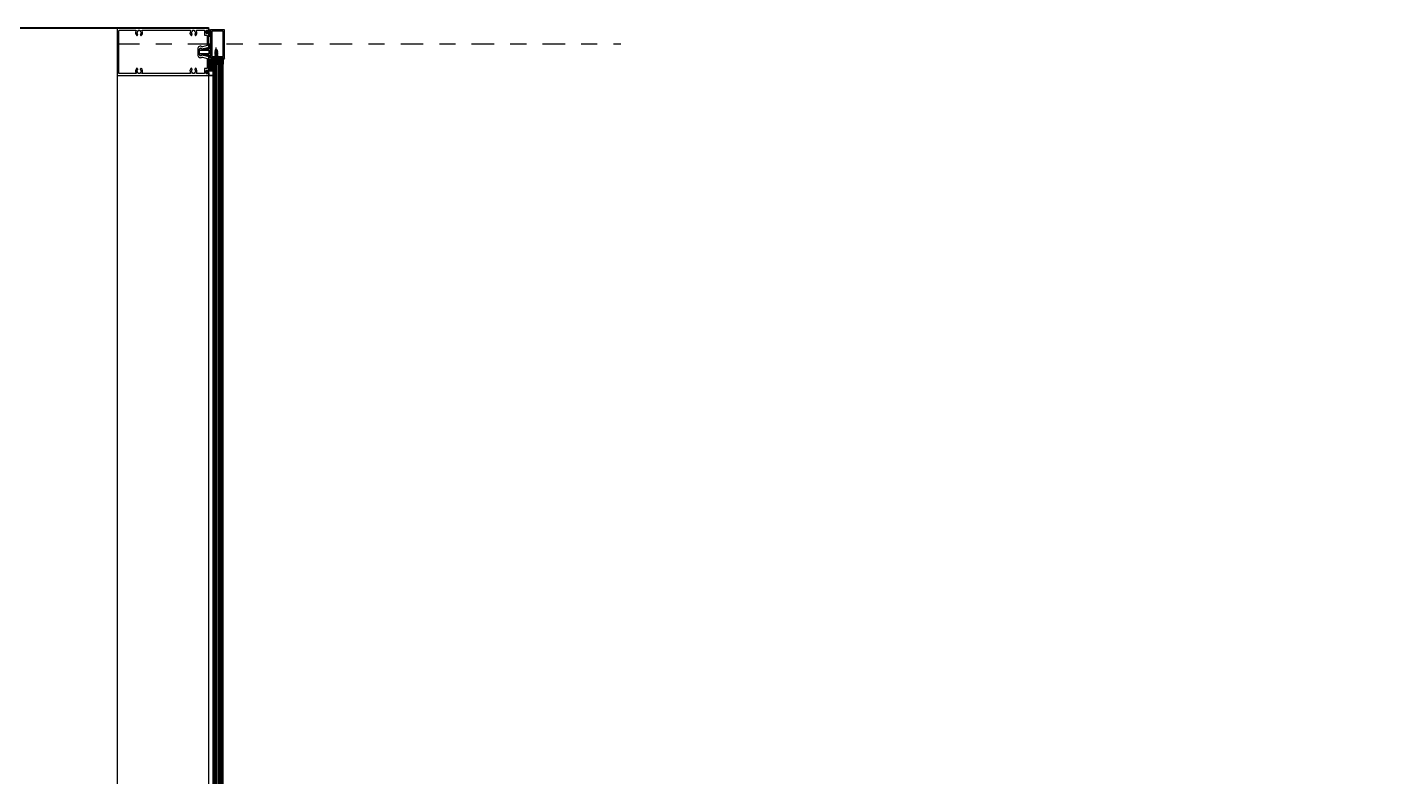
# Model space of a CAD drawing. Header units: millimetres. Extents: x -101 to 3415, y -52 to 1366.
# Drawn here: x 303.72 to 312.21, y 148.06 to 152.71 of the extents above; entities that cross this region are included whole.
import ezdxf

# ---------------------------------------------------------------- set-up
doc = ezdxf.new("R2010")
doc.units = ezdxf.units.MM
doc.linetypes.add('CENTER3', pattern=[0.28, 0.14, -0.05, 0.04, -0.05])
doc.linetypes.add('HIDDEN8', pattern=[0.046875, 0.03125, -0.015625])
doc.layers.add('00_ARQ', color=8, linetype='Continuous')

msp = doc.modelspace()

# ---------------------------------------------------------------- hatches: boundary and pattern name
at = {"layer": '00_ARQ'}
h = msp.add_hatch(dxfattribs=at)
h.set_pattern_fill('DOTS', color=9, scale=0.000411563, style=0)
h.set_pattern_definition([(180, (330.5420915, 150.67580095), (-0.00032667786, 0.000653355721), [0, -0.000653355721])])
edge = h.paths.add_edge_path()
edge.add_ellipse((304.838, 152.6733), major_axis=(0.00411, 0.00411), ratio=1, start_angle=135, end_angle=225)
edge.add_line((304.838, 152.6675), (304.8392, 152.6675))
edge.add_ellipse((304.8392, 152.6779), major_axis=(0.00739, 0.00739), ratio=1, start_angle=225, end_angle=270.18969)
edge.add_ellipse((304.8478, 152.6693), major_axis=(0.00123, 0.00123), ratio=1, start_angle=-44.99866, end_angle=90.18969, ccw=False)
edge.add_line((304.8496, 152.6693), (304.8496, 152.6874))
edge.add_ellipse((304.8478, 152.6874), major_axis=(-0.00123, 0.00123), ratio=1, start_angle=89.81031, end_angle=225.00134, ccw=False)
edge.add_ellipse((304.8392, 152.6789), major_axis=(-0.00739, 0.00739), ratio=1, start_angle=269.81031, end_angle=315)
edge.add_line((304.8392, 152.6893), (304.838, 152.6893))
edge.add_ellipse((304.838, 152.6835), major_axis=(-0.00411, 0.00411), ratio=1, start_angle=-45, end_angle=45)
edge.add_line((304.8322, 152.6835), (304.8322, 152.6733))
edge = h.paths.add_edge_path()
edge.add_line((304.8496, 152.6494), (304.8605, 152.6494))
edge.add_line((304.8605, 152.6494), (304.8605, 152.6918))
edge.add_ellipse((304.8571, 152.6987), major_axis=(-0.00547, 0.00547), ratio=1, start_angle=57.88703, end_angle=160.53346, ccw=False)
edge.add_line((304.8496, 152.697), (304.8496, 152.6494))
h = msp.add_hatch(dxfattribs=at)
h.set_pattern_fill('DOTS', color=9, scale=0.000411563, angle=270, style=0)
h.set_pattern_definition([(270, (301.18052906, 157.22352406), (-0.00065335572, -0.00032667786), [0, -0.00065335572])])
edge = h.paths.add_edge_path()
edge.add_ellipse((304.8687, 152.2558), major_axis=(0.1582, 0.1582), ratio=1, start_angle=402.86089, end_angle=409.89564, ccw=False)
edge.add_line((304.877, 152.4793), (304.877, 152.438))
edge.add_ellipse((304.8624, 152.3582), major_axis=(-0.0573, 0.0573), ratio=1, start_angle=-55.37464, end_angle=-35.88046)
edge.add_line((304.8496, 152.4383), (304.8496, 152.4787))
h = msp.add_hatch(dxfattribs=at)
h.set_pattern_fill('HONEY', color=9, scale=0.001372, angle=90, style=0)
h.set_pattern_definition([(90, (325.9812802, 156.3967682), (0.0037721501, 0.0065335572), [0.0043557048, -0.0087114096]), (330, (325.9812802, 156.3967682), (0.00377215146, -0.0065335564), [0.0043557048, -0.0087114096]), (30, (325.9812802, 156.3967682), (0.0075443016, 8e-10), [-0.0087114096, 0.0043557048])])
edge = h.paths.add_edge_path()
edge.add_line((304.8641, 152.5086), (304.8969, 152.5084))
edge.add_arc((304.8969, 152.4939), 0.0145, -90, 90, ccw=False)
edge.add_line((304.8969, 152.4793), (304.8641, 152.4796))
edge.add_arc((304.8641, 152.4941), 0.0145, 90, 270, ccw=False)
h = msp.add_hatch(dxfattribs=at)
h.set_pattern_fill('SELLADOR', color=9, scale=0.116152, angle=-90, style=0)
h.set_pattern_definition([(270, (325.9469113, 156.3967706), (-0.00117088314, -0.00058544157), [0, -0.00117088314])])
edge = h.paths.add_edge_path()
edge.add_arc((304.9438, 152.5056), 0.0121, 81.45931, 114.74745, ccw=False)
edge.add_arc((304.9862, 152.4906), 0.0487, 146.46969, 193.42814)
edge.add_line((304.9388, 152.4793), (304.9114, 152.4793))
edge.add_line((304.9114, 152.4793), (304.8969, 152.4793))
edge.add_arc((304.8969, 152.4939), 0.0145, 270, 449.98123)
edge.add_line((304.8969, 152.5084), (304.9387, 152.5084))

# ---------------------------------------------------------------- linework, layer by layer
at = {"layer": '00_ARQ', "color": 9}
for p, q in [((304.8605, 152.6494), (304.8496, 152.6494)), ((304.8919, 152.5084), (304.8982, 152.5084)), ((304.9041, 152.4793), (304.9111, 152.4793))]:
    msp.add_line(p, q, dxfattribs=at)
for points in [[(304.8496, 143.4066), (304.8496, 143.4306, 0.414214), (304.8478, 143.4324), (304.8046, 143.4324, 0.299044), (304.803, 143.4313, -0.814098), (304.7915, 143.4337, -0.414214), (304.7975, 143.4397), (304.8478, 143.4397, 0.414214), (304.8496, 143.4414), (304.8496, 143.4597, 0.414214), (304.8478, 143.4615), (304.7975, 143.4615, -0.999975), (304.7975, 143.4734, -0.299206), (304.803, 143.4698, 0.299044), (304.8046, 143.4688), (304.8478, 143.4688, 0.414214), (304.8496, 143.4705), (304.8496, 143.4946, -0.414214), (304.8513, 143.4963, 0), (304.9638, 143.4963, -0.414214), (304.9655, 143.4946)], [(304.9387, 152.5175), (304.8925, 152.5175), (304.8605, 152.5175, -0.414214), (304.8587, 152.5193), (304.8587, 152.5998), (304.8513, 152.5998, 0.414214), (304.8496, 152.5981), (304.8496, 152.5741, -0.414214), (304.8478, 152.5723), (304.8046, 152.5723, -0.299044), (304.803, 152.5734, 0.814098), (304.7915, 152.571, 0.414214), (304.7975, 152.565), (304.8478, 152.565, -0.414214), (304.8496, 152.5633), (304.8496, 152.545, -0.414214), (304.8478, 152.5432), (304.7975, 152.5432, 0.999975), (304.7975, 152.5312, 0.299206), (304.803, 152.5349, -0.299044), (304.8046, 152.5359), (304.8478, 152.5359, -0.414214), (304.8496, 152.5342), (304.8496, 152.5101, 0.414214), (304.8513, 152.5084), (304.9387, 152.5084), (304.9387, 152.5175)], [(304.8879, 152.5602), (304.8885, 152.5613, -0.57735)], [(304.8906, 152.5648), (304.8944, 152.5714, -0.57735), (304.8957, 152.5714), (304.8985, 152.5666)], [(304.2796, 152.4793), (304.2796, 146.4686), (304.523, 146.4686), (304.5367, 146.4823), (304.5367, 146.6035, -0.414214), (304.5596, 146.6264), (304.6239, 146.6264, -0.414214), (304.6468, 146.6035), (304.6468, 146.4823), (304.6605, 146.4686), (304.8117, 146.4686), (304.8117, 146.5454, -0.414214), (304.8232, 146.5569), (304.8496, 146.5569), (304.8496, 152.4793)], [(304.9387, 152.5165, -0.146277), (304.9456, 152.5175, 0.207811), (304.9388, 152.4793), (304.9114, 152.4793), (304.8969, 152.4793, 0.999836), (304.8969, 152.5084), (304.9387, 152.5084)]]:
    msp.add_lwpolyline(points, format="xyb", dxfattribs=at)
for points in [[(303.2317, 152.7066), (304.8473, 152.7066), (304.8473, 152.6993), (303.2352, 152.6993, 0.228798), (303.2317, 152.6976), (303.1194, 152.4936, -0.228798), (303.1158, 152.4918), (303.049, 152.4918), (303.049, 152.4991), (303.1123, 152.4991, 0.228798), (303.1159, 152.5009), (303.2281, 152.7049, -0.228798)], [(304.8496, 152.6874), (304.8496, 152.697, 0.414214), (304.8473, 152.6993), (304.2813, 152.6993, 0.414214), (304.2796, 152.6976), (304.2796, 152.4107, 0.414214), (304.2813, 152.4089), (304.8473, 152.4089, 0.414214), (304.8496, 152.4112), (304.8496, 152.4208, 0.669376), (304.8466, 152.422, -0.199773), (304.8392, 152.4189), (304.838, 152.4189, -0.414214), (304.8322, 152.4247), (304.8322, 152.4349, -0.414214), (304.838, 152.4407), (304.8392, 152.4407, -0.199773), (304.8466, 152.4377, 0.669376), (304.8496, 152.4389), (304.8496, 152.5249, 0.414214), (304.8478, 152.5267), (304.8405, 152.5267), (304.8061, 152.5343, 0.356258), (304.8046, 152.5336, -0.808797), (304.7914, 152.5364), (304.7914, 152.5719, -0.808797), (304.8046, 152.5747, 0.356258), (304.8061, 152.5739), (304.8405, 152.5815), (304.8478, 152.5815, 0.414214), (304.8496, 152.5833), (304.8496, 152.6693, 0.669376), (304.8466, 152.6706, -0.199773), (304.8392, 152.6675), (304.838, 152.6675, -0.414214), (304.8322, 152.6733), (304.8322, 152.6835, -0.414214), (304.838, 152.6893), (304.8392, 152.6893, -0.199773), (304.8466, 152.6862, 0.669376), (304.8496, 152.6874)], [(304.8085, 152.5865, 0.606882), (304.7805, 152.5719), (304.7805, 152.5364, 0.608426), (304.8086, 152.5218, -0.222929), (304.8097, 152.522), (304.838, 152.5144, -0.339454), (304.8386, 152.5136), (304.8386, 152.4521, -0.414214), (304.8372, 152.4507), (304.8235, 152.4507, 0.414214), (304.8222, 152.4494), (304.8222, 152.4212, -0.414214), (304.8208, 152.4199), (304.7743, 152.4199, -0.597055), (304.7723, 152.4236, 0.38562), (304.7678, 152.4526, 0.433937), (304.7658, 152.4524), (304.7618, 152.4466, 0.384737), (304.762, 152.4448, -0.496289), (304.7607, 152.4255, 0.251974), (304.7601, 152.4244), (304.7601, 152.4212, -0.414214), (304.7587, 152.4199), (304.7493, 152.4199, -0.414214), (304.7479, 152.4212), (304.7479, 152.4244, 0.251973), (304.7473, 152.4255, -0.496295), (304.746, 152.4448, 0.384687), (304.7463, 152.4466), (304.7422, 152.4524, 0.434031), (304.7402, 152.4526, 0.385613), (304.7357, 152.4236, -0.597063), (304.7337, 152.4199), (304.4366, 152.4199, -0.597023), (304.4346, 152.4236, 0.38562), (304.4301, 152.4526, 0.433937), (304.4281, 152.4524), (304.4241, 152.4466, 0.384737), (304.4243, 152.4448, -0.496289), (304.423, 152.4255, 0.251974), (304.4224, 152.4244), (304.4224, 152.4212, -0.414214), (304.421, 152.4199), (304.4116, 152.4199, -0.414214), (304.4103, 152.4212), (304.4103, 152.4244, 0.251973), (304.4096, 152.4255, -0.496295), (304.4084, 152.4448, 0.384687), (304.4086, 152.4466), (304.4046, 152.4524, 0.434031), (304.4026, 152.4526, 0.385613), (304.3981, 152.4236, -0.597036), (304.396, 152.4199), (304.2942, 152.4199, -0.414214), (304.2906, 152.4235), (304.2906, 152.6847, -0.414214), (304.2942, 152.6883), (304.396, 152.6883, -0.597049), (304.3981, 152.6846, 0.385613), (304.4026, 152.6556, 0.434031), (304.4046, 152.6559), (304.4086, 152.6616, 0.384687), (304.4084, 152.6634, -0.496295), (304.4096, 152.6827, 0.251973), (304.4103, 152.6838), (304.4103, 152.687, -0.414214), (304.4116, 152.6883), (304.421, 152.6883, -0.414214), (304.4224, 152.687), (304.4224, 152.6838, 0.251974), (304.423, 152.6827, -0.496289), (304.4243, 152.6634, 0.384737), (304.4241, 152.6616), (304.4281, 152.6559, 0.433937), (304.4301, 152.6556, 0.38562), (304.4346, 152.6846, -0.597036), (304.4366, 152.6883), (304.7337, 152.6883, -0.597066), (304.7357, 152.6846, 0.385613), (304.7402, 152.6556, 0.434031), (304.7422, 152.6559), (304.7463, 152.6616, 0.384687), (304.746, 152.6634, -0.496295), (304.7473, 152.6827, 0.251973), (304.7479, 152.6838), (304.7479, 152.687, -0.414214), (304.7493, 152.6883), (304.7587, 152.6883, -0.414214), (304.7601, 152.687), (304.7601, 152.6838, 0.251974), (304.7607, 152.6827, -0.496289), (304.762, 152.6634, 0.384737), (304.7618, 152.6616), (304.7658, 152.6559, 0.433937), (304.7678, 152.6556, 0.38562), (304.7723, 152.6846, -0.597055), (304.7743, 152.6883), (304.8208, 152.6883, -0.414214), (304.8222, 152.687), (304.8222, 152.6589, 0.414214), (304.8235, 152.6575), (304.8372, 152.6575, -0.414214), (304.8386, 152.6561), (304.8386, 152.5946, -0.339454), (304.838, 152.5938), (304.8097, 152.5863, -0.221837), (304.8085, 152.5865)], [(304.8641, 152.5086), (304.8969, 152.5084, -1), (304.8969, 152.4793), (304.8641, 152.4796, -1)], [(304.8486, 152.4089), (304.8496, 152.417), (304.8496, 152.4226, 0.357068), (304.8482, 152.4243), (304.8381, 152.4263, 0.554492), (304.8374, 152.4256), (304.8387, 152.4207, -1), (304.8353, 152.4198), (304.8327, 152.4298), (304.8353, 152.4398, -1), (304.8387, 152.439), (304.8374, 152.434, 0.554492), (304.8381, 152.4333), (304.8482, 152.4353, 0.357068), (304.8496, 152.4371), (304.8496, 152.438), (304.8786, 152.438), (304.8786, 152.4298), (304.8786, 152.4298), (304.8786, 152.417), (304.8786, 152.417), (304.8786, 152.4089)], [(304.8482, 152.4353), (304.8381, 152.4333, -0.554492), (304.8374, 152.434), (304.8387, 152.439, 1), (304.8353, 152.4398), (304.8327, 152.4298), (304.8353, 152.4198, 1), (304.8387, 152.4207), (304.8374, 152.4256, -0.554492), (304.8381, 152.4263), (304.8482, 152.4243, -0.357068), (304.8496, 152.4226), (304.8496, 152.417), (304.8486, 152.4089), (304.8804, 152.4089), (304.8786, 152.417), (304.8786, 152.4298), (304.8804, 152.438), (304.8496, 152.438), (304.8496, 152.4371, -0.357068)]]:
    msp.add_lwpolyline(points, format="xyb", close=True, dxfattribs=at)
for points in [[(304.9456, 152.6918), (304.8587, 152.6918), (304.8587, 152.5175), (304.9456, 152.5175)], [(304.9374, 152.6835), (304.867, 152.6835), (304.867, 152.5258), (304.9374, 152.5258)], [(304.9013, 152.5618), (304.8879, 152.5589), (304.8855, 152.5575), (304.8855, 152.5571), (304.8879, 152.5558), (304.9022, 152.5589), (304.9046, 152.5602), (304.9046, 152.5606)], [(304.8985, 152.5666), (304.8906, 152.5648), (304.8861, 152.563), (304.8861, 152.5627), (304.8885, 152.5613), (304.9001, 152.5638), (304.9025, 152.5652), (304.9025, 152.5655)], [(304.9022, 152.5561), (304.8879, 152.553), (304.8855, 152.5516), (304.8855, 152.5513), (304.8879, 152.5499), (304.9022, 152.553), (304.9046, 152.5544), (304.9046, 152.5547)], [(304.9022, 152.5507), (304.8879, 152.5476), (304.8855, 152.5462), (304.8855, 152.5459), (304.8879, 152.5445), (304.9022, 152.5476), (304.9046, 152.549), (304.9046, 152.5493)], [(304.9022, 152.5453), (304.8879, 152.5422), (304.8855, 152.5408), (304.8855, 152.5405), (304.8879, 152.5391), (304.9022, 152.5422), (304.9046, 152.5436), (304.9046, 152.5439)]]:
    msp.add_lwpolyline(points, close=True, dxfattribs=at)
at = {"layer": '00_ARQ', "color": 9, "linetype": 'CENTER3'}
msp.add_lwpolyline([(304.2796, 152.6046), (307.4059, 152.6046)], dxfattribs=at)
at = {"layer": '00_ARQ', "color": 9}
for points in [[(304.9046, 152.5606), (304.8855, 152.5575)], [(304.9046, 152.5602), (304.8855, 152.5571)], [(304.9025, 152.5655), (304.8861, 152.563)], [(304.9025, 152.5652), (304.8861, 152.5627)], [(304.8879, 152.5589), (304.8879, 152.5602)], [(304.8879, 152.5602), (304.8943, 152.5602)], [(304.9001, 152.5638), (304.9013, 152.5618)], [(304.877, 146.5068), (304.877, 152.4793), (304.9045, 152.4793), (304.9045, 146.5068)], [(304.8839, 146.5068), (304.8839, 152.4793)], [(304.9046, 152.5547), (304.8855, 152.5516)], [(304.9046, 152.5544), (304.8855, 152.5513)], [(304.9046, 152.5493), (304.8855, 152.5462)], [(304.9046, 152.549), (304.8855, 152.5459)], [(304.9046, 152.5439), (304.8855, 152.5408)], [(304.9046, 152.5436), (304.8855, 152.5405)], [(304.8879, 152.553), (304.8879, 152.5558)], [(304.8879, 152.5476), (304.8879, 152.5499)], [(304.8879, 152.5422), (304.8879, 152.5445)], [(304.8907, 146.5068), (304.8907, 152.4793)], [(304.8976, 146.5068), (304.8976, 152.4793)], [(304.9022, 152.5589), (304.9022, 152.5561)], [(304.9022, 152.553), (304.9022, 152.5507)], [(304.9022, 152.5476), (304.9022, 152.5453)], [(304.9022, 152.5422), (304.9022, 152.5399)], [(304.9388, 146.5068), (304.9388, 152.4793), (304.9114, 152.4793), (304.9114, 146.5068)], [(304.9183, 146.5068), (304.9183, 152.4793)], [(304.9251, 146.5068), (304.9251, 152.4793)], [(304.932, 146.5068), (304.932, 152.4793)]]:
    msp.add_lwpolyline(points, dxfattribs=at)
at = {"layer": '00_ARQ', "color": 9, "linetype": 'HIDDEN8'}
for points in [[(304.895, 152.4975), (304.895, 152.5827)], [(304.8816, 152.5084), (304.882, 152.509), (304.895, 152.5143), (304.908, 152.509), (304.9084, 152.5084)], [(304.9046, 152.5385), (304.8855, 152.5354)], [(304.9046, 152.5381), (304.8855, 152.535)], [(304.9046, 152.5331), (304.8855, 152.53)], [(304.9046, 152.5327), (304.8855, 152.5296)], [(304.9046, 152.5277), (304.8855, 152.5246)], [(304.9046, 152.5273), (304.8855, 152.5242)], [(304.9046, 152.5223), (304.8855, 152.5191)], [(304.9046, 152.5219), (304.8855, 152.5188)], [(304.8879, 152.5368), (304.8879, 152.5391)], [(304.8879, 152.5314), (304.8879, 152.5337)], [(304.8879, 152.5314), (304.8879, 152.5337)], [(304.8879, 152.5259), (304.8879, 152.5282)], [(304.8879, 152.5205), (304.8879, 152.5228)], [(304.9022, 152.5205), (304.9022, 152.5165), (304.8879, 152.5165), (304.8879, 152.5174)], [(304.9022, 152.5368), (304.9022, 152.5345)], [(304.9022, 152.5368), (304.9022, 152.5345)], [(304.9022, 152.5314), (304.9022, 152.529)], [(304.9022, 152.5259), (304.9022, 152.5236)]]:
    msp.add_lwpolyline(points, dxfattribs=at)
for points in [[(304.9075, 152.5165), (304.8826, 152.5165), (304.8757, 152.509), (304.8757, 152.5084), (304.8919, 152.5084), (304.8919, 152.5121), (304.8982, 152.5121), (304.8982, 152.5084), (304.9143, 152.5084), (304.9143, 152.509)], [(304.9022, 152.5399), (304.8879, 152.5368), (304.8855, 152.5354), (304.8855, 152.535), (304.8879, 152.5337), (304.9022, 152.5368), (304.9046, 152.5381), (304.9046, 152.5385)], [(304.9022, 152.5345), (304.8879, 152.5314), (304.8855, 152.53), (304.8855, 152.5296), (304.8879, 152.5282), (304.9022, 152.5314), (304.9046, 152.5327), (304.9046, 152.5331)], [(304.9022, 152.529), (304.8879, 152.5259), (304.8855, 152.5246), (304.8855, 152.5242), (304.8879, 152.5228), (304.9022, 152.5259), (304.9046, 152.5273), (304.9046, 152.5277)], [(304.9022, 152.5236), (304.8879, 152.5205), (304.8855, 152.5191), (304.8855, 152.5188), (304.8879, 152.5174), (304.9022, 152.5205), (304.9046, 152.5219), (304.9046, 152.5223)]]:
    msp.add_lwpolyline(points, close=True, dxfattribs=at)
at = {"layer": '00_ARQ', "color": 9, "const_width": 0.00457}
msp.add_lwpolyline([(304.9079, 146.5068), (304.9079, 152.4793)], dxfattribs=at)
at = {"layer": '00_ARQ', "color": 9}
for centre, radius, start, end in [((304.8571, 152.6987), 0.00774, 192.88703, 295.53346), ((304.8687, 152.2558), 0.2237, 87.86089, 94.89564), ((304.8624, 152.3582), 0.081, 79.62536, 99.20931)]:
    msp.add_arc(centre, radius, start, end, dxfattribs=at)

doc.saveas('drawing.dxf')
